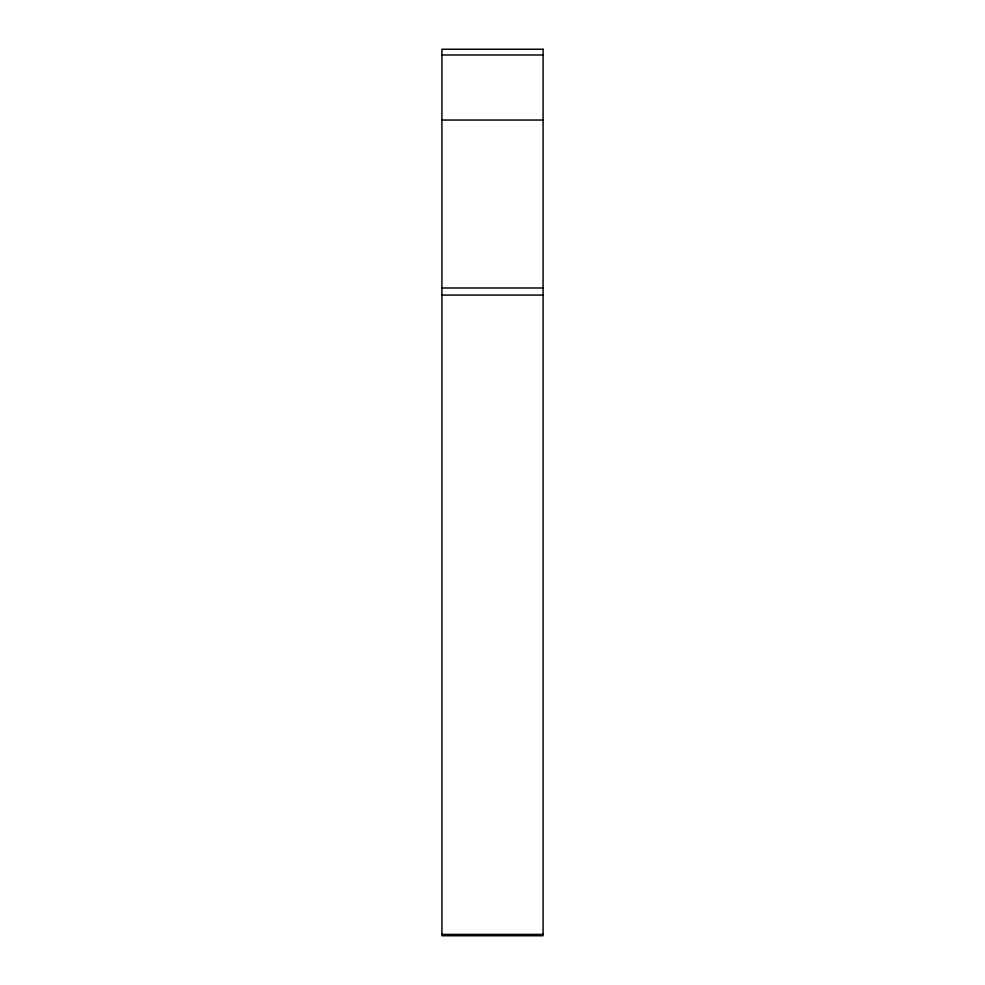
<?xml version="1.0" encoding="UTF-8"?>
<svg xmlns="http://www.w3.org/2000/svg" width="985" height="985" viewBox="0 0 985 985"><rect width="100%" height="100%" fill="white"/><g stroke="black" fill="none" stroke-linecap="round" stroke-linejoin="round"><path stroke-width="1.48" d="M441.92 54.988L543.08 54.988M441.92 120.047L543.08 120.047M441.92 287.989L543.08 287.989M441.92 295.069L543.08 295.069M441.92 934.396L543.08 934.396M543.08 49.25L441.92 49.25L441.92 935.75L543.08 935.75L543.08 49.25"/></g></svg>
